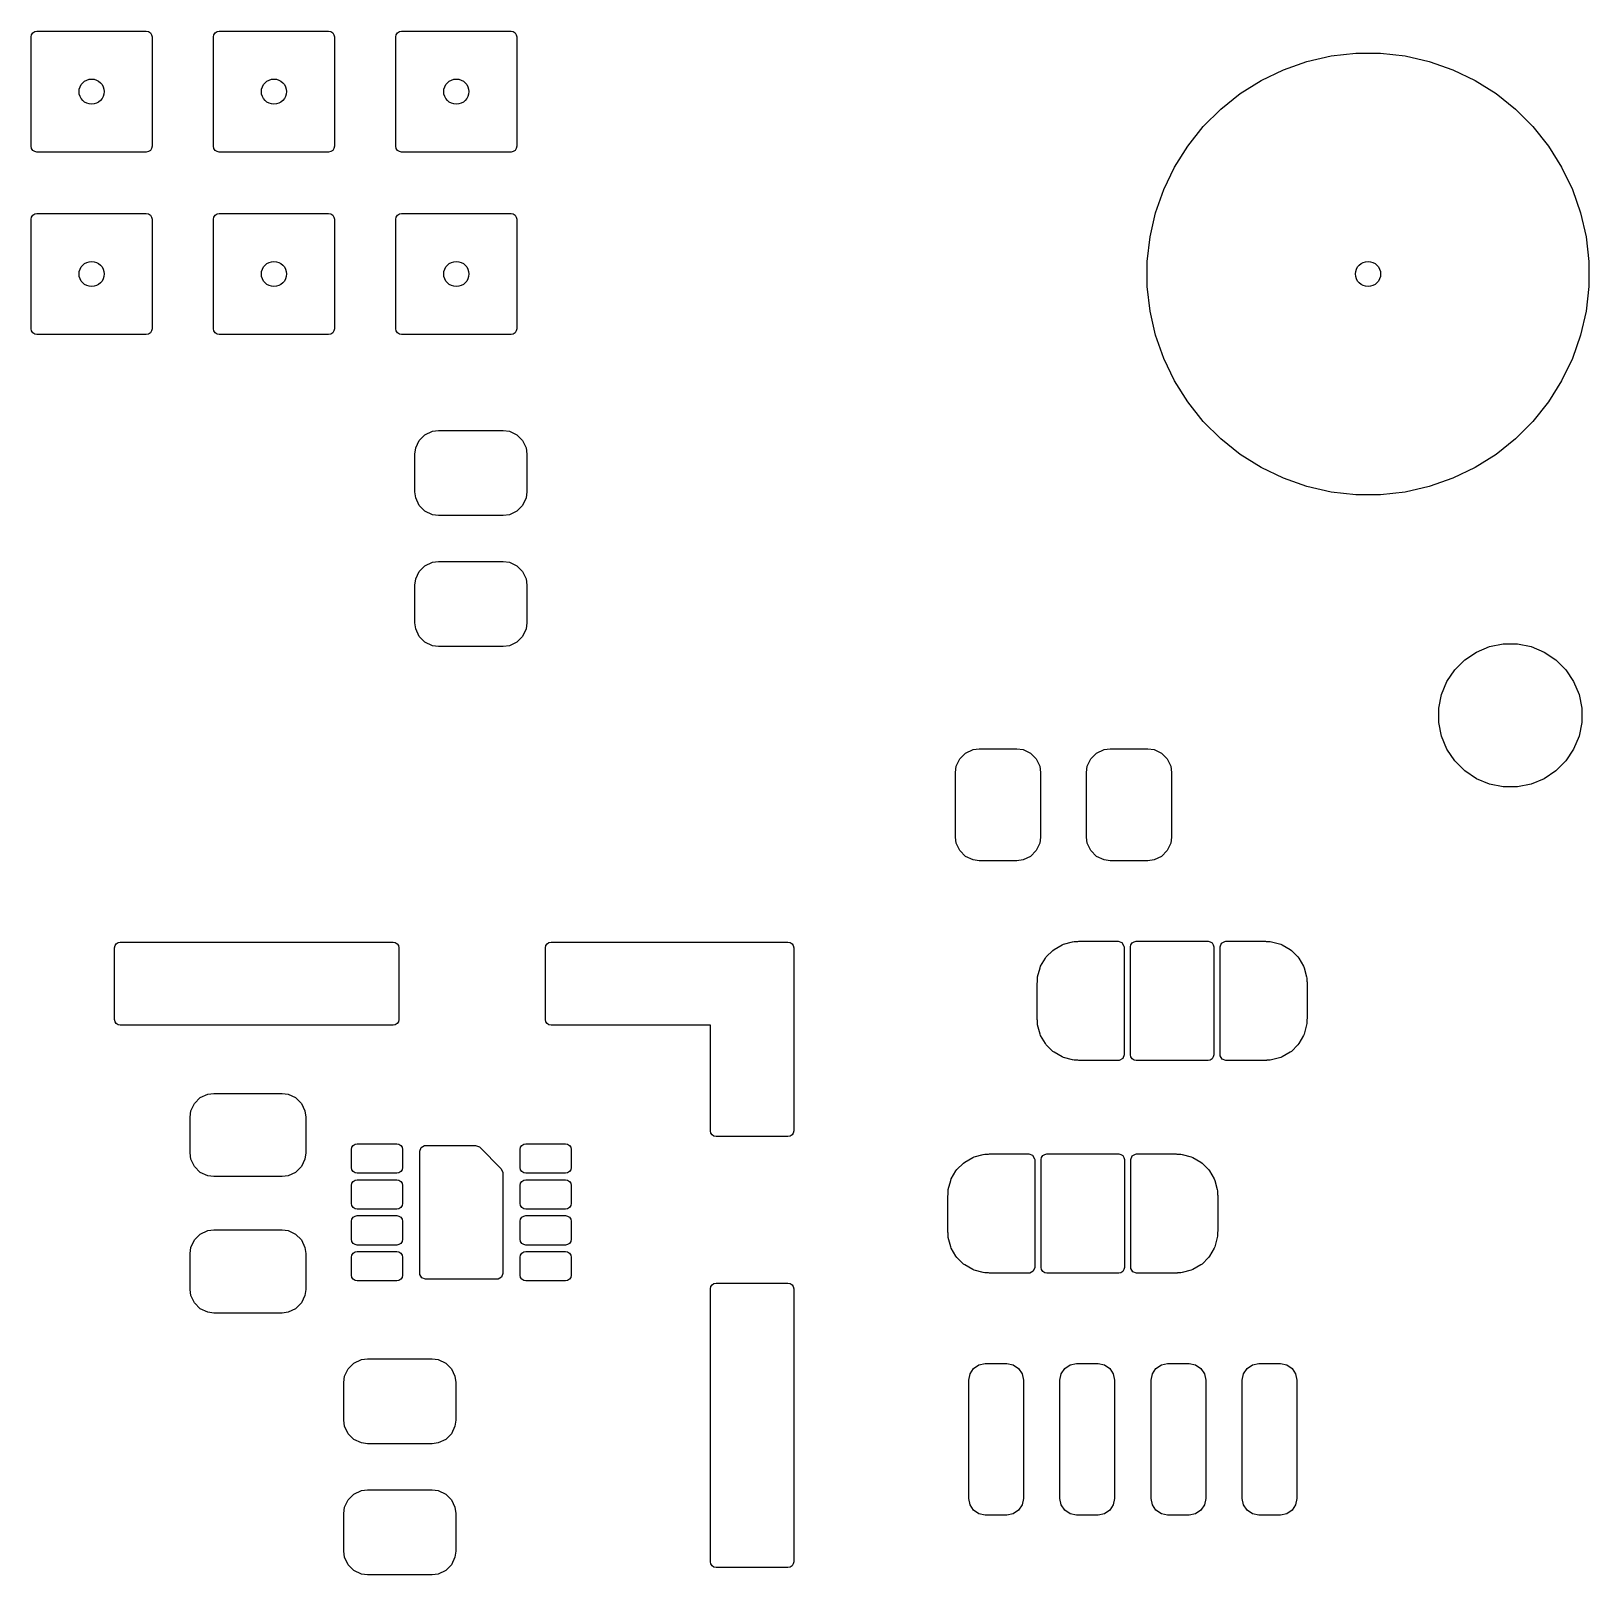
# Model space of a CAD drawing. Header units: inches. Extents: x 0.28 to 2.92, y 0.26 to 2.16.
# Drawn here: x 2.067 to 2.921, y 1.287 to 2.133 of the extents above; entities that cross this region are included whole.
import ezdxf

# ---------------------------------------------------------------- set-up
doc = ezdxf.new("R2010")
doc.units = ezdxf.units.IN
doc.header["$MEASUREMENT"] = 0
doc.layers.add('BLACK', color=250, linetype='CONTINUOUS')

msp = doc.modelspace()

# ---------------------------------------------------------------- linework, layer by layer
at = {"layer": 'BLACK', "linetype": 'CONTINUOUS'}
for p, q in [((2.06685, 2.13), (2.06709, 2.13121)), ((2.06685, 2.07), (2.06685, 2.13)), ((2.06709, 2.13121), (2.06777, 2.13223)), ((2.06777, 2.13223), (2.06879, 2.13291)), ((2.06879, 2.13291), (2.07, 2.13315)), ((2.07, 2.13315), (2.13, 2.13315)), ((2.13, 2.13315), (2.13121, 2.13291)), ((2.13121, 2.13291), (2.13223, 2.13223)), ((2.13223, 2.13223), (2.13291, 2.13121)), ((2.13291, 2.13121), (2.13315, 2.13)), ((2.13315, 2.13), (2.13315, 2.07)), ((2.16685, 2.13), (2.16709, 2.13121)), ((2.16685, 2.07), (2.16685, 2.13)), ((2.16709, 2.13121), (2.16777, 2.13223)), ((2.16777, 2.13223), (2.16879, 2.13291)), ((2.16879, 2.13291), (2.17, 2.13315)), ((2.17, 2.13315), (2.23, 2.13315)), ((2.23, 2.13315), (2.23121, 2.13291)), ((2.23121, 2.13291), (2.23223, 2.13223)), ((2.23223, 2.13223), (2.23291, 2.13121)), ((2.23291, 2.13121), (2.23315, 2.13)), ((2.23315, 2.13), (2.23315, 2.07)), ((2.26685, 2.13), (2.26709, 2.13121)), ((2.26685, 2.07), (2.26685, 2.13)), ((2.26709, 2.13121), (2.26777, 2.13223)), ((2.26777, 2.13223), (2.26879, 2.13291)), ((2.26879, 2.13291), (2.27, 2.13315)), ((2.27, 2.13315), (2.33, 2.13315)), ((2.33, 2.13315), (2.33121, 2.13291)), ((2.33121, 2.13291), (2.33223, 2.13223)), ((2.33223, 2.13223), (2.33291, 2.13121)), ((2.33291, 2.13121), (2.33315, 2.13)), ((2.33315, 2.13), (2.33315, 2.07)), ((2.76643, 2.11652), (2.77969, 2.11955)), ((2.77969, 2.11955), (2.7932, 2.12107)), ((2.7932, 2.12107), (2.8068, 2.12107)), ((2.8068, 2.12107), (2.82031, 2.11955)), ((2.82031, 2.11955), (2.83357, 2.11652)), ((2.74134, 2.10613), (2.7536, 2.11203)), ((2.7536, 2.11203), (2.76643, 2.11652)), ((2.83357, 2.11652), (2.8464, 2.11203)), ((2.8464, 2.11203), (2.85866, 2.10613)), ((2.72983, 2.09889), (2.74134, 2.10613)), ((2.85866, 2.10613), (2.87017, 2.09889)), ((2.7192, 2.09042), (2.72983, 2.09889)), ((2.87017, 2.09889), (2.8808, 2.09042)), ((2.70958, 2.0808), (2.7192, 2.09042)), ((2.8808, 2.09042), (2.89042, 2.0808)), ((2.70111, 2.07017), (2.70958, 2.0808)), ((2.89042, 2.0808), (2.89889, 2.07017)), ((2.06709, 2.06879), (2.06685, 2.07)), ((2.06777, 2.06777), (2.06709, 2.06879)), ((2.06879, 2.06709), (2.06777, 2.06777)), ((2.13223, 2.06777), (2.13121, 2.06709)), ((2.13291, 2.06879), (2.13223, 2.06777)), ((2.13315, 2.07), (2.13291, 2.06879)), ((2.16709, 2.06879), (2.16685, 2.07)), ((2.16777, 2.06777), (2.16709, 2.06879)), ((2.16879, 2.06709), (2.16777, 2.06777)), ((2.23223, 2.06777), (2.23121, 2.06709)), ((2.23291, 2.06879), (2.23223, 2.06777)), ((2.23315, 2.07), (2.23291, 2.06879)), ((2.26709, 2.06879), (2.26685, 2.07)), ((2.26777, 2.06777), (2.26709, 2.06879)), ((2.26879, 2.06709), (2.26777, 2.06777)), ((2.33223, 2.06777), (2.33121, 2.06709)), ((2.33291, 2.06879), (2.33223, 2.06777)), ((2.33315, 2.07), (2.33291, 2.06879)), ((2.69387, 2.05866), (2.70111, 2.07017)), ((2.89889, 2.07017), (2.90613, 2.05866)), ((2.07, 2.06685), (2.06879, 2.06709)), ((2.13, 2.06685), (2.07, 2.06685)), ((2.13121, 2.06709), (2.13, 2.06685)), ((2.17, 2.06685), (2.16879, 2.06709)), ((2.23, 2.06685), (2.17, 2.06685)), ((2.23121, 2.06709), (2.23, 2.06685)), ((2.27, 2.06685), (2.26879, 2.06709)), ((2.33, 2.06685), (2.27, 2.06685)), ((2.33121, 2.06709), (2.33, 2.06685)), ((2.68797, 2.0464), (2.69387, 2.05866)), ((2.90613, 2.05866), (2.91203, 2.0464)), ((2.68348, 2.03357), (2.68797, 2.0464)), ((2.91203, 2.0464), (2.91652, 2.03357)), ((2.06879, 2.03291), (2.07, 2.03315)), ((2.07, 2.03315), (2.13, 2.03315)), ((2.13, 2.03315), (2.13121, 2.03291)), ((2.16879, 2.03291), (2.17, 2.03315)), ((2.17, 2.03315), (2.23, 2.03315)), ((2.23, 2.03315), (2.23121, 2.03291)), ((2.26879, 2.03291), (2.27, 2.03315)), ((2.27, 2.03315), (2.33, 2.03315)), ((2.33, 2.03315), (2.33121, 2.03291)), ((2.68045, 2.02031), (2.68348, 2.03357)), ((2.91652, 2.03357), (2.91955, 2.02031)), ((2.06685, 2.03), (2.06709, 2.03121)), ((2.06685, 1.97), (2.06685, 2.03)), ((2.06709, 2.03121), (2.06777, 2.03223)), ((2.06777, 2.03223), (2.06879, 2.03291)), ((2.13121, 2.03291), (2.13223, 2.03223)), ((2.13223, 2.03223), (2.13291, 2.03121)), ((2.13291, 2.03121), (2.13315, 2.03)), ((2.13315, 2.03), (2.13315, 1.97)), ((2.16685, 2.03), (2.16709, 2.03121)), ((2.16685, 1.97), (2.16685, 2.03)), ((2.16709, 2.03121), (2.16777, 2.03223)), ((2.16777, 2.03223), (2.16879, 2.03291)), ((2.23121, 2.03291), (2.23223, 2.03223)), ((2.23223, 2.03223), (2.23291, 2.03121)), ((2.23291, 2.03121), (2.23315, 2.03)), ((2.23315, 2.03), (2.23315, 1.97)), ((2.26685, 2.03), (2.26709, 2.03121)), ((2.26685, 1.97), (2.26685, 2.03)), ((2.26709, 2.03121), (2.26777, 2.03223)), ((2.26777, 2.03223), (2.26879, 2.03291)), ((2.33121, 2.03291), (2.33223, 2.03223)), ((2.33223, 2.03223), (2.33291, 2.03121)), ((2.33291, 2.03121), (2.33315, 2.03)), ((2.33315, 2.03), (2.33315, 1.97)), ((2.67893, 2.0068), (2.68045, 2.02031)), ((2.91955, 2.02031), (2.92107, 2.0068)), ((2.67893, 1.9932), (2.67893, 2.0068)), ((2.92107, 2.0068), (2.92107, 1.9932)), ((2.68045, 1.97969), (2.67893, 1.9932)), ((2.92107, 1.9932), (2.91955, 1.97969)), ((2.68348, 1.96643), (2.68045, 1.97969)), ((2.91955, 1.97969), (2.91652, 1.96643)), ((2.06709, 1.96879), (2.06685, 1.97)), ((2.06777, 1.96777), (2.06709, 1.96879)), ((2.06879, 1.96709), (2.06777, 1.96777)), ((2.07, 1.96685), (2.06879, 1.96709)), ((2.13, 1.96685), (2.07, 1.96685)), ((2.13121, 1.96709), (2.13, 1.96685)), ((2.13223, 1.96777), (2.13121, 1.96709)), ((2.13291, 1.96879), (2.13223, 1.96777)), ((2.13315, 1.97), (2.13291, 1.96879)), ((2.16709, 1.96879), (2.16685, 1.97)), ((2.16777, 1.96777), (2.16709, 1.96879)), ((2.16879, 1.96709), (2.16777, 1.96777)), ((2.17, 1.96685), (2.16879, 1.96709)), ((2.23, 1.96685), (2.17, 1.96685)), ((2.23121, 1.96709), (2.23, 1.96685)), ((2.23223, 1.96777), (2.23121, 1.96709)), ((2.23291, 1.96879), (2.23223, 1.96777)), ((2.23315, 1.97), (2.23291, 1.96879)), ((2.26709, 1.96879), (2.26685, 1.97)), ((2.26777, 1.96777), (2.26709, 1.96879)), ((2.26879, 1.96709), (2.26777, 1.96777)), ((2.27, 1.96685), (2.26879, 1.96709)), ((2.33, 1.96685), (2.27, 1.96685)), ((2.33121, 1.96709), (2.33, 1.96685)), ((2.33223, 1.96777), (2.33121, 1.96709)), ((2.33291, 1.96879), (2.33223, 1.96777)), ((2.33315, 1.97), (2.33291, 1.96879)), ((2.68797, 1.9536), (2.68348, 1.96643)), ((2.91652, 1.96643), (2.91203, 1.9536)), ((2.69387, 1.94134), (2.68797, 1.9536)), ((2.91203, 1.9536), (2.90613, 1.94134)), ((2.70111, 1.92983), (2.69387, 1.94134)), ((2.90613, 1.94134), (2.89889, 1.92983)), ((2.70958, 1.9192), (2.70111, 1.92983)), ((2.89889, 1.92983), (2.89042, 1.9192)), ((2.28283, 1.9119), (2.28692, 1.91381)), ((2.28692, 1.91381), (2.29028, 1.91425)), ((2.29028, 1.91425), (2.32572, 1.91425)), ((2.32572, 1.91425), (2.32908, 1.91381)), ((2.32908, 1.91381), (2.33317, 1.9119)), ((2.7192, 1.90958), (2.70958, 1.9192)), ((2.89042, 1.9192), (2.8808, 1.90958)), ((2.27773, 1.90462), (2.27964, 1.90871)), ((2.27964, 1.90871), (2.28283, 1.9119)), ((2.33317, 1.9119), (2.33636, 1.90871)), ((2.33636, 1.90871), (2.33827, 1.90462)), ((2.72983, 1.90111), (2.7192, 1.90958)), ((2.8808, 1.90958), (2.87017, 1.90111)), ((2.27729, 1.90126), (2.27773, 1.90462)), ((2.27729, 1.88059), (2.27729, 1.90126)), ((2.33827, 1.90462), (2.33871, 1.90126)), ((2.33871, 1.90126), (2.33871, 1.88059)), ((2.74134, 1.89387), (2.72983, 1.90111)), ((2.87017, 1.90111), (2.85866, 1.89387)), ((2.7536, 1.88797), (2.74134, 1.89387)), ((2.76643, 1.88348), (2.7536, 1.88797)), ((2.8464, 1.88797), (2.83357, 1.88348)), ((2.85866, 1.89387), (2.8464, 1.88797)), ((2.27773, 1.87723), (2.27729, 1.88059)), ((2.33871, 1.88059), (2.33827, 1.87723)), ((2.77969, 1.88045), (2.76643, 1.88348)), ((2.7932, 1.87893), (2.77969, 1.88045)), ((2.82031, 1.88045), (2.8068, 1.87893)), ((2.83357, 1.88348), (2.82031, 1.88045)), ((2.27964, 1.87314), (2.27773, 1.87723)), ((2.28283, 1.86995), (2.27964, 1.87314)), ((2.33636, 1.87314), (2.33317, 1.86995)), ((2.33827, 1.87723), (2.33636, 1.87314)), ((2.8068, 1.87893), (2.7932, 1.87893)), ((2.28692, 1.86804), (2.28283, 1.86995)), ((2.29028, 1.8676), (2.28692, 1.86804)), ((2.32572, 1.8676), (2.29028, 1.8676)), ((2.32908, 1.86804), (2.32572, 1.8676)), ((2.33317, 1.86995), (2.32908, 1.86804)), ((2.27773, 1.83277), (2.27964, 1.83686)), ((2.27964, 1.83686), (2.28283, 1.84005)), ((2.28283, 1.84005), (2.28692, 1.84196)), ((2.28692, 1.84196), (2.29028, 1.8424)), ((2.29028, 1.8424), (2.32572, 1.8424)), ((2.32572, 1.8424), (2.32908, 1.84196)), ((2.32908, 1.84196), (2.33317, 1.84005)), ((2.33317, 1.84005), (2.33636, 1.83686)), ((2.33636, 1.83686), (2.33827, 1.83277)), ((2.27729, 1.82941), (2.27773, 1.83277)), ((2.27729, 1.80874), (2.27729, 1.82941)), ((2.33827, 1.83277), (2.33871, 1.82941)), ((2.33871, 1.82941), (2.33871, 1.80874)), ((2.27773, 1.80538), (2.27729, 1.80874)), ((2.27964, 1.80129), (2.27773, 1.80538)), ((2.33827, 1.80538), (2.33636, 1.80129)), ((2.33871, 1.80874), (2.33827, 1.80538)), ((2.28283, 1.7981), (2.27964, 1.80129)), ((2.28692, 1.79619), (2.28283, 1.7981)), ((2.29028, 1.79575), (2.28692, 1.79619)), ((2.32572, 1.79575), (2.29028, 1.79575)), ((2.32908, 1.79619), (2.32572, 1.79575)), ((2.33317, 1.7981), (2.32908, 1.79619)), ((2.33636, 1.80129), (2.33317, 1.7981)), ((2.85944, 1.79272), (2.86657, 1.79567)), ((2.86657, 1.79567), (2.87414, 1.79718)), ((2.87414, 1.79718), (2.88186, 1.79718)), ((2.88186, 1.79718), (2.88943, 1.79567)), ((2.88943, 1.79567), (2.89656, 1.79272)), ((2.84757, 1.78298), (2.85302, 1.78843)), ((2.85302, 1.78843), (2.85944, 1.79272)), ((2.89656, 1.79272), (2.90298, 1.78843)), ((2.90298, 1.78843), (2.90843, 1.78298)), ((2.84328, 1.77656), (2.84757, 1.78298)), ((2.90843, 1.78298), (2.91272, 1.77656)), ((2.83882, 1.76186), (2.84033, 1.76943)), ((2.84033, 1.76943), (2.84328, 1.77656)), ((2.91272, 1.77656), (2.91567, 1.76943)), ((2.91567, 1.76943), (2.91718, 1.76186)), ((2.83882, 1.75414), (2.83882, 1.76186)), ((2.91718, 1.76186), (2.91718, 1.75414)), ((2.84033, 1.74657), (2.83882, 1.75414)), ((2.91718, 1.75414), (2.91567, 1.74657)), ((2.84328, 1.73944), (2.84033, 1.74657)), ((2.91567, 1.74657), (2.91272, 1.73944)), ((2.57419, 1.73008), (2.5761, 1.73417)), ((2.5761, 1.73417), (2.57929, 1.73736)), ((2.57929, 1.73736), (2.58338, 1.73927)), ((2.58338, 1.73927), (2.58674, 1.73971)), ((2.58674, 1.73971), (2.60741, 1.73971)), ((2.60741, 1.73971), (2.61077, 1.73927)), ((2.61077, 1.73927), (2.61486, 1.73736)), ((2.61486, 1.73736), (2.61805, 1.73417)), ((2.61805, 1.73417), (2.61996, 1.73008)), ((2.64604, 1.73008), (2.64795, 1.73417)), ((2.64795, 1.73417), (2.65114, 1.73736)), ((2.65114, 1.73736), (2.65523, 1.73927)), ((2.65523, 1.73927), (2.65859, 1.73971)), ((2.65859, 1.73971), (2.67926, 1.73971)), ((2.67926, 1.73971), (2.68262, 1.73927)), ((2.68262, 1.73927), (2.68671, 1.73736)), ((2.68671, 1.73736), (2.6899, 1.73417)), ((2.6899, 1.73417), (2.69181, 1.73008)), ((2.84757, 1.73302), (2.84328, 1.73944)), ((2.91272, 1.73944), (2.90843, 1.73302)), ((2.57375, 1.72672), (2.57419, 1.73008)), ((2.57375, 1.69128), (2.57375, 1.72672)), ((2.61996, 1.73008), (2.6204, 1.72672)), ((2.6204, 1.72672), (2.6204, 1.69128)), ((2.6456, 1.72672), (2.64604, 1.73008)), ((2.6456, 1.69128), (2.6456, 1.72672)), ((2.69181, 1.73008), (2.69225, 1.72672)), ((2.69225, 1.72672), (2.69225, 1.69128)), ((2.85302, 1.72757), (2.84757, 1.73302)), ((2.85944, 1.72328), (2.85302, 1.72757)), ((2.90298, 1.72757), (2.89656, 1.72328)), ((2.90843, 1.73302), (2.90298, 1.72757)), ((2.86657, 1.72033), (2.85944, 1.72328)), ((2.87414, 1.71882), (2.86657, 1.72033)), ((2.88186, 1.71882), (2.87414, 1.71882)), ((2.88943, 1.72033), (2.88186, 1.71882)), ((2.89656, 1.72328), (2.88943, 1.72033)), ((2.57419, 1.68792), (2.57375, 1.69128)), ((2.5761, 1.68383), (2.57419, 1.68792)), ((2.57929, 1.68064), (2.5761, 1.68383)), ((2.61805, 1.68383), (2.61486, 1.68064)), ((2.61996, 1.68792), (2.61805, 1.68383)), ((2.6204, 1.69128), (2.61996, 1.68792)), ((2.64604, 1.68792), (2.6456, 1.69128)), ((2.64795, 1.68383), (2.64604, 1.68792)), ((2.65114, 1.68064), (2.64795, 1.68383)), ((2.6899, 1.68383), (2.68671, 1.68064)), ((2.69181, 1.68792), (2.6899, 1.68383)), ((2.69225, 1.69128), (2.69181, 1.68792)), ((2.58338, 1.67873), (2.57929, 1.68064)), ((2.58674, 1.67829), (2.58338, 1.67873)), ((2.60741, 1.67829), (2.58674, 1.67829)), ((2.61077, 1.67873), (2.60741, 1.67829)), ((2.61486, 1.68064), (2.61077, 1.67873)), ((2.65523, 1.67873), (2.65114, 1.68064)), ((2.65859, 1.67829), (2.65523, 1.67873)), ((2.67926, 1.67829), (2.65859, 1.67829)), ((2.68262, 1.67873), (2.67926, 1.67829)), ((2.68671, 1.68064), (2.68262, 1.67873)), ((2.1126, 1.63057), (2.11284, 1.63177)), ((2.11284, 1.63177), (2.11352, 1.63279)), ((2.11352, 1.63279), (2.11454, 1.63348)), ((2.11454, 1.63348), (2.11575, 1.63372)), ((2.11575, 1.63372), (2.26535, 1.63372)), ((2.26535, 1.63372), (2.26656, 1.63348)), ((2.26656, 1.63348), (2.26758, 1.63279)), ((2.26758, 1.63279), (2.26826, 1.63177)), ((2.26826, 1.63177), (2.2685, 1.63057)), ((2.34882, 1.63057), (2.34906, 1.63177)), ((2.34906, 1.63177), (2.34974, 1.63279)), ((2.34974, 1.63279), (2.35076, 1.63348)), ((2.35076, 1.63348), (2.35197, 1.63372)), ((2.35197, 1.63372), (2.44252, 1.63372)), ((2.44252, 1.63372), (2.48189, 1.63372)), ((2.48189, 1.63372), (2.4831, 1.63348)), ((2.4831, 1.63348), (2.48412, 1.63279)), ((2.48412, 1.63279), (2.4848, 1.63177)), ((2.4848, 1.63177), (2.48504, 1.63057)), ((2.6278, 1.62966), (2.63225, 1.63223)), ((2.63225, 1.63223), (2.63301, 1.63254)), ((2.63301, 1.63254), (2.63798, 1.63387)), ((2.63798, 1.63387), (2.63879, 1.63398)), ((2.63879, 1.63398), (2.64061, 1.63398)), ((2.64061, 1.63398), (2.64082, 1.6341)), ((2.64082, 1.6341), (2.64136, 1.63415)), ((2.64136, 1.63415), (2.66302, 1.63415)), ((2.66302, 1.63415), (2.66504, 1.63341)), ((2.66504, 1.63341), (2.66612, 1.63154)), ((2.66971, 1.631), (2.66995, 1.6322)), ((2.66995, 1.6322), (2.67063, 1.63322)), ((2.67063, 1.63322), (2.67165, 1.63391)), ((2.67165, 1.63391), (2.67286, 1.63415)), ((2.67286, 1.63415), (2.71223, 1.63415)), ((2.71223, 1.63415), (2.71343, 1.63391)), ((2.71343, 1.63391), (2.71446, 1.63322)), ((2.71446, 1.63322), (2.71514, 1.6322)), ((2.71514, 1.6322), (2.71538, 1.631)), ((2.71892, 1.631), (2.71966, 1.63302)), ((2.71966, 1.63302), (2.72152, 1.6341)), ((2.72152, 1.6341), (2.72207, 1.63415)), ((2.72207, 1.63415), (2.74372, 1.63415)), ((2.74372, 1.63415), (2.74419, 1.63398)), ((2.74419, 1.63398), (2.74629, 1.63398)), ((2.74629, 1.63398), (2.74711, 1.63387)), ((2.74711, 1.63387), (2.75207, 1.63254)), ((2.75207, 1.63254), (2.75283, 1.63223)), ((2.75283, 1.63223), (2.75728, 1.62966)), ((2.1126, 1.5912), (2.1126, 1.63057)), ((2.2685, 1.63057), (2.2685, 1.5912)), ((2.34882, 1.5912), (2.34882, 1.63057)), ((2.48504, 1.63057), (2.48504, 1.5912)), ((2.62045, 1.62042), (2.62302, 1.62487)), ((2.62302, 1.62487), (2.62352, 1.62552)), ((2.62352, 1.62552), (2.62715, 1.62916)), ((2.62715, 1.62916), (2.6278, 1.62966)), ((2.66612, 1.63154), (2.66617, 1.631)), ((2.66617, 1.631), (2.66617, 1.57194)), ((2.66971, 1.57194), (2.66971, 1.631)), ((2.71538, 1.631), (2.71538, 1.57194)), ((2.71892, 1.57194), (2.71892, 1.631)), ((2.75728, 1.62966), (2.75794, 1.62916)), ((2.75794, 1.62916), (2.76157, 1.62552)), ((2.76157, 1.62552), (2.76207, 1.62487)), ((2.76207, 1.62487), (2.76464, 1.62042)), ((2.6187, 1.61388), (2.6188, 1.6147)), ((2.6188, 1.6147), (2.62013, 1.61966)), ((2.62013, 1.61966), (2.62045, 1.62042)), ((2.76464, 1.62042), (2.76495, 1.61966)), ((2.76495, 1.61966), (2.76628, 1.6147)), ((2.76628, 1.6147), (2.76639, 1.61388)), ((2.61853, 1.61131), (2.6187, 1.61177)), ((2.61853, 1.59163), (2.61853, 1.61131)), ((2.6187, 1.61177), (2.6187, 1.61388)), ((2.76639, 1.61388), (2.76639, 1.61207)), ((2.76639, 1.61207), (2.76651, 1.61186)), ((2.76651, 1.61186), (2.76656, 1.61131)), ((2.76656, 1.61131), (2.76656, 1.59163)), ((2.11284, 1.58999), (2.1126, 1.5912)), ((2.11352, 1.58897), (2.11284, 1.58999)), ((2.11454, 1.58829), (2.11352, 1.58897)), ((2.26758, 1.58897), (2.26656, 1.58829)), ((2.26826, 1.58999), (2.26758, 1.58897)), ((2.2685, 1.5912), (2.26826, 1.58999)), ((2.34906, 1.58999), (2.34882, 1.5912)), ((2.34974, 1.58897), (2.34906, 1.58999)), ((2.35076, 1.58829), (2.34974, 1.58897)), ((2.48504, 1.5912), (2.48504, 1.53017)), ((2.61858, 1.59108), (2.61853, 1.59163)), ((2.6187, 1.59087), (2.61858, 1.59108)), ((2.6187, 1.58906), (2.6187, 1.59087)), ((2.6188, 1.58824), (2.6187, 1.58906)), ((2.76639, 1.58906), (2.76628, 1.58824)), ((2.76656, 1.59163), (2.76639, 1.59116)), ((2.76639, 1.59116), (2.76639, 1.58906)), ((2.11575, 1.58805), (2.11454, 1.58829)), ((2.26535, 1.58805), (2.11575, 1.58805)), ((2.26656, 1.58829), (2.26535, 1.58805)), ((2.35197, 1.58805), (2.35076, 1.58829)), ((2.43937, 1.58805), (2.35197, 1.58805)), ((2.43937, 1.53017), (2.43937, 1.58805)), ((2.62013, 1.58328), (2.6188, 1.58824)), ((2.62045, 1.58252), (2.62013, 1.58328)), ((2.62302, 1.57807), (2.62045, 1.58252)), ((2.76464, 1.58252), (2.76207, 1.57807)), ((2.76495, 1.58328), (2.76464, 1.58252)), ((2.76628, 1.58824), (2.76495, 1.58328)), ((2.62352, 1.57742), (2.62302, 1.57807)), ((2.62715, 1.57378), (2.62352, 1.57742)), ((2.6278, 1.57328), (2.62715, 1.57378)), ((2.63225, 1.57071), (2.6278, 1.57328)), ((2.66617, 1.57194), (2.66543, 1.56992)), ((2.66995, 1.57074), (2.66971, 1.57194)), ((2.71538, 1.57194), (2.71514, 1.57074)), ((2.71897, 1.57139), (2.71892, 1.57194)), ((2.75728, 1.57328), (2.75283, 1.57071)), ((2.75794, 1.57378), (2.75728, 1.57328)), ((2.76157, 1.57742), (2.75794, 1.57378)), ((2.76207, 1.57807), (2.76157, 1.57742)), ((2.63301, 1.5704), (2.63225, 1.57071)), ((2.63798, 1.56907), (2.63301, 1.5704)), ((2.63879, 1.56896), (2.63798, 1.56907)), ((2.6409, 1.56896), (2.63879, 1.56896)), ((2.64136, 1.56879), (2.6409, 1.56896)), ((2.66302, 1.56879), (2.64136, 1.56879)), ((2.66356, 1.56884), (2.66302, 1.56879)), ((2.66543, 1.56992), (2.66356, 1.56884)), ((2.67063, 1.56971), (2.66995, 1.57074)), ((2.67165, 1.56903), (2.67063, 1.56971)), ((2.67286, 1.56879), (2.67165, 1.56903)), ((2.71223, 1.56879), (2.67286, 1.56879)), ((2.71343, 1.56903), (2.71223, 1.56879)), ((2.71446, 1.56971), (2.71343, 1.56903)), ((2.71514, 1.57074), (2.71446, 1.56971)), ((2.72005, 1.56953), (2.71897, 1.57139)), ((2.72207, 1.56879), (2.72005, 1.56953)), ((2.74372, 1.56879), (2.72207, 1.56879)), ((2.74427, 1.56884), (2.74372, 1.56879)), ((2.74448, 1.56896), (2.74427, 1.56884)), ((2.74629, 1.56896), (2.74448, 1.56896)), ((2.74711, 1.56907), (2.74629, 1.56896)), ((2.75207, 1.5704), (2.74711, 1.56907)), ((2.75283, 1.57071), (2.75207, 1.5704)), ((2.1564, 1.5452), (2.15959, 1.54839)), ((2.15959, 1.54839), (2.16368, 1.5503)), ((2.16368, 1.5503), (2.16704, 1.55074)), ((2.16704, 1.55074), (2.20444, 1.55074)), ((2.20444, 1.55074), (2.2078, 1.5503)), ((2.2078, 1.5503), (2.21189, 1.54839)), ((2.21189, 1.54839), (2.21508, 1.5452)), ((2.15405, 1.53775), (2.15449, 1.54111)), ((2.15405, 1.51806), (2.15405, 1.53775)), ((2.15449, 1.54111), (2.1564, 1.5452)), ((2.21508, 1.5452), (2.21699, 1.54111)), ((2.21699, 1.54111), (2.21743, 1.53775)), ((2.21743, 1.53775), (2.21743, 1.51806)), ((2.43961, 1.52897), (2.43937, 1.53017)), ((2.48504, 1.53017), (2.4848, 1.52897)), ((2.2425, 1.51995), (2.24274, 1.52116)), ((2.24274, 1.52116), (2.24343, 1.52218)), ((2.24343, 1.52218), (2.24445, 1.52286)), ((2.24445, 1.52286), (2.24565, 1.5231)), ((2.24565, 1.5231), (2.26731, 1.5231)), ((2.26731, 1.5231), (2.26851, 1.52286)), ((2.26851, 1.52286), (2.26953, 1.52218)), ((2.26953, 1.52218), (2.27022, 1.52116)), ((2.27022, 1.52116), (2.27046, 1.51995)), ((2.27991, 1.51897), (2.28064, 1.52099)), ((2.28064, 1.52099), (2.28251, 1.52207)), ((2.28251, 1.52207), (2.28306, 1.52212)), ((2.28306, 1.52212), (2.31061, 1.52212)), ((2.31061, 1.52212), (2.31264, 1.52138)), ((2.31264, 1.52138), (2.31284, 1.5212)), ((2.31284, 1.5212), (2.32465, 1.50938)), ((2.33502, 1.51995), (2.33526, 1.52116)), ((2.33526, 1.52116), (2.33595, 1.52218)), ((2.33595, 1.52218), (2.33697, 1.52286)), ((2.33697, 1.52286), (2.33817, 1.5231)), ((2.33817, 1.5231), (2.35983, 1.5231)), ((2.35983, 1.5231), (2.36103, 1.52286)), ((2.36103, 1.52286), (2.36205, 1.52218)), ((2.36205, 1.52218), (2.36274, 1.52116)), ((2.36274, 1.52116), (2.36298, 1.51995)), ((2.44029, 1.52795), (2.43961, 1.52897)), ((2.44131, 1.52726), (2.44029, 1.52795)), ((2.44252, 1.52702), (2.44131, 1.52726)), ((2.48189, 1.52702), (2.44252, 1.52702)), ((2.4831, 1.52726), (2.48189, 1.52702)), ((2.48412, 1.52795), (2.4831, 1.52726)), ((2.4848, 1.52897), (2.48412, 1.52795)), ((2.15449, 1.5147), (2.15405, 1.51806)), ((2.1564, 1.51061), (2.15449, 1.5147)), ((2.21699, 1.5147), (2.21508, 1.51061)), ((2.21743, 1.51806), (2.21699, 1.5147)), ((2.2425, 1.51011), (2.2425, 1.51995)), ((2.27046, 1.51995), (2.27046, 1.51011)), ((2.27991, 1.45204), (2.27991, 1.51897)), ((2.33502, 1.51011), (2.33502, 1.51995)), ((2.36298, 1.51995), (2.36298, 1.51011)), ((2.57452, 1.50891), (2.57815, 1.51255)), ((2.57815, 1.51255), (2.5788, 1.51305)), ((2.5788, 1.51305), (2.58325, 1.51562)), ((2.58325, 1.51562), (2.58401, 1.51593)), ((2.58401, 1.51593), (2.58898, 1.51726)), ((2.58898, 1.51726), (2.58979, 1.51737)), ((2.58979, 1.51737), (2.59161, 1.51737)), ((2.59161, 1.51737), (2.59182, 1.51749)), ((2.59182, 1.51749), (2.59236, 1.51754)), ((2.59236, 1.51754), (2.61402, 1.51754)), ((2.61402, 1.51754), (2.61604, 1.5168)), ((2.61604, 1.5168), (2.61712, 1.51493)), ((2.61712, 1.51493), (2.61717, 1.51439)), ((2.61717, 1.51439), (2.61717, 1.45533)), ((2.62071, 1.51439), (2.62095, 1.51559)), ((2.62071, 1.45533), (2.62071, 1.51439)), ((2.62095, 1.51559), (2.62163, 1.51661)), ((2.62163, 1.51661), (2.62265, 1.5173)), ((2.62265, 1.5173), (2.62386, 1.51754)), ((2.62386, 1.51754), (2.66323, 1.51754)), ((2.66323, 1.51754), (2.66443, 1.5173)), ((2.66443, 1.5173), (2.66546, 1.51661)), ((2.66546, 1.51661), (2.66614, 1.51559)), ((2.66614, 1.51559), (2.66638, 1.51439)), ((2.66638, 1.51439), (2.66638, 1.45533)), ((2.66992, 1.51439), (2.67066, 1.51641)), ((2.66992, 1.45533), (2.66992, 1.51439)), ((2.67066, 1.51641), (2.67252, 1.51749)), ((2.67252, 1.51749), (2.67307, 1.51754)), ((2.67307, 1.51754), (2.69472, 1.51754)), ((2.69472, 1.51754), (2.69519, 1.51737)), ((2.69519, 1.51737), (2.69729, 1.51737)), ((2.69729, 1.51737), (2.69811, 1.51726)), ((2.69811, 1.51726), (2.70307, 1.51593)), ((2.70307, 1.51593), (2.70383, 1.51562)), ((2.70383, 1.51562), (2.70828, 1.51305)), ((2.70828, 1.51305), (2.70894, 1.51255)), ((2.70894, 1.51255), (2.71257, 1.50891)), ((2.15959, 1.50742), (2.1564, 1.51061)), ((2.16368, 1.50551), (2.15959, 1.50742)), ((2.16704, 1.50507), (2.16368, 1.50551)), ((2.20444, 1.50507), (2.16704, 1.50507)), ((2.2078, 1.50551), (2.20444, 1.50507)), ((2.21189, 1.50742), (2.2078, 1.50551)), ((2.21508, 1.51061), (2.21189, 1.50742)), ((2.24274, 1.5089), (2.2425, 1.51011)), ((2.24343, 1.50788), (2.24274, 1.5089)), ((2.24445, 1.5072), (2.24343, 1.50788)), ((2.24565, 1.50696), (2.24445, 1.5072)), ((2.26731, 1.50696), (2.24565, 1.50696)), ((2.26851, 1.5072), (2.26731, 1.50696)), ((2.26953, 1.50788), (2.26851, 1.5072)), ((2.27022, 1.5089), (2.26953, 1.50788)), ((2.27046, 1.51011), (2.27022, 1.5089)), ((2.32465, 1.50938), (2.32556, 1.50743)), ((2.32556, 1.50743), (2.32557, 1.50716)), ((2.32557, 1.50716), (2.32557, 1.45204)), ((2.33526, 1.5089), (2.33502, 1.51011)), ((2.33595, 1.50788), (2.33526, 1.5089)), ((2.33697, 1.5072), (2.33595, 1.50788)), ((2.33817, 1.50696), (2.33697, 1.5072)), ((2.35983, 1.50696), (2.33817, 1.50696)), ((2.36103, 1.5072), (2.35983, 1.50696)), ((2.36205, 1.50788), (2.36103, 1.5072)), ((2.36274, 1.5089), (2.36205, 1.50788)), ((2.36298, 1.51011), (2.36274, 1.5089)), ((2.57113, 1.50305), (2.57145, 1.50381)), ((2.57145, 1.50381), (2.57402, 1.50826)), ((2.57402, 1.50826), (2.57452, 1.50891)), ((2.71257, 1.50891), (2.71307, 1.50826)), ((2.71307, 1.50826), (2.71564, 1.50381)), ((2.71564, 1.50381), (2.71595, 1.50305)), ((2.2425, 1.50027), (2.24274, 1.50147)), ((2.2425, 1.49043), (2.2425, 1.50027)), ((2.24274, 1.50147), (2.24343, 1.50249)), ((2.24343, 1.50249), (2.24445, 1.50318)), ((2.24445, 1.50318), (2.24565, 1.50342)), ((2.24565, 1.50342), (2.26731, 1.50342)), ((2.26731, 1.50342), (2.26851, 1.50318)), ((2.26851, 1.50318), (2.26953, 1.50249)), ((2.26953, 1.50249), (2.27022, 1.50147)), ((2.27022, 1.50147), (2.27046, 1.50027)), ((2.27046, 1.50027), (2.27046, 1.49043)), ((2.33502, 1.50027), (2.33526, 1.50147)), ((2.33502, 1.49043), (2.33502, 1.50027)), ((2.33526, 1.50147), (2.33595, 1.50249)), ((2.33595, 1.50249), (2.33697, 1.50318)), ((2.33697, 1.50318), (2.33817, 1.50342)), ((2.33817, 1.50342), (2.35983, 1.50342)), ((2.35983, 1.50342), (2.36103, 1.50318)), ((2.36103, 1.50318), (2.36205, 1.50249)), ((2.36205, 1.50249), (2.36274, 1.50147)), ((2.36274, 1.50147), (2.36298, 1.50027)), ((2.36298, 1.50027), (2.36298, 1.49043)), ((2.56953, 1.4947), (2.5697, 1.49516)), ((2.5697, 1.49727), (2.5698, 1.49809)), ((2.5697, 1.49516), (2.5697, 1.49727)), ((2.5698, 1.49809), (2.57113, 1.50305)), ((2.71595, 1.50305), (2.71728, 1.49809)), ((2.71728, 1.49809), (2.71739, 1.49727)), ((2.71739, 1.49727), (2.71739, 1.49546)), ((2.71739, 1.49546), (2.71751, 1.49525)), ((2.71751, 1.49525), (2.71756, 1.4947)), ((2.24274, 1.48922), (2.2425, 1.49043)), ((2.24343, 1.4882), (2.24274, 1.48922)), ((2.24445, 1.48752), (2.24343, 1.4882)), ((2.24565, 1.48728), (2.24445, 1.48752)), ((2.26731, 1.48728), (2.24565, 1.48728)), ((2.26851, 1.48752), (2.26731, 1.48728)), ((2.26953, 1.4882), (2.26851, 1.48752)), ((2.27022, 1.48922), (2.26953, 1.4882)), ((2.27046, 1.49043), (2.27022, 1.48922)), ((2.33526, 1.48922), (2.33502, 1.49043)), ((2.33595, 1.4882), (2.33526, 1.48922)), ((2.33697, 1.48752), (2.33595, 1.4882)), ((2.33817, 1.48728), (2.33697, 1.48752)), ((2.35983, 1.48728), (2.33817, 1.48728)), ((2.36103, 1.48752), (2.35983, 1.48728)), ((2.36205, 1.4882), (2.36103, 1.48752)), ((2.36274, 1.48922), (2.36205, 1.4882)), ((2.36298, 1.49043), (2.36274, 1.48922)), ((2.56953, 1.47502), (2.56953, 1.4947)), ((2.71756, 1.4947), (2.71756, 1.47502)), ((2.2425, 1.48058), (2.24274, 1.48179)), ((2.2425, 1.47074), (2.2425, 1.48058)), ((2.24274, 1.48179), (2.24343, 1.48281)), ((2.24343, 1.48281), (2.24445, 1.48349)), ((2.24445, 1.48349), (2.24565, 1.48373)), ((2.24565, 1.48373), (2.26731, 1.48373)), ((2.26731, 1.48373), (2.26851, 1.48349)), ((2.26851, 1.48349), (2.26953, 1.48281)), ((2.26953, 1.48281), (2.27022, 1.48179)), ((2.27022, 1.48179), (2.27046, 1.48058)), ((2.27046, 1.48058), (2.27046, 1.47074)), ((2.33502, 1.48058), (2.33526, 1.48179)), ((2.33502, 1.47074), (2.33502, 1.48058)), ((2.33526, 1.48179), (2.33595, 1.48281)), ((2.33595, 1.48281), (2.33697, 1.48349)), ((2.33697, 1.48349), (2.33817, 1.48373)), ((2.33817, 1.48373), (2.35983, 1.48373)), ((2.35983, 1.48373), (2.36103, 1.48349)), ((2.36103, 1.48349), (2.36205, 1.48281)), ((2.36205, 1.48281), (2.36274, 1.48179)), ((2.36274, 1.48179), (2.36298, 1.48058)), ((2.36298, 1.48058), (2.36298, 1.47074)), ((2.15449, 1.46631), (2.1564, 1.4704)), ((2.1564, 1.4704), (2.15959, 1.47359)), ((2.15959, 1.47359), (2.16368, 1.47549)), ((2.16368, 1.47549), (2.16704, 1.47594)), ((2.16704, 1.47594), (2.20444, 1.47594)), ((2.20444, 1.47594), (2.2078, 1.47549)), ((2.2078, 1.47549), (2.21189, 1.47359)), ((2.21189, 1.47359), (2.21508, 1.4704)), ((2.21508, 1.4704), (2.21699, 1.46631)), ((2.24274, 1.46953), (2.2425, 1.47074)), ((2.24343, 1.46851), (2.24274, 1.46953)), ((2.27022, 1.46953), (2.26953, 1.46851)), ((2.27046, 1.47074), (2.27022, 1.46953)), ((2.33526, 1.46953), (2.33502, 1.47074)), ((2.33595, 1.46851), (2.33526, 1.46953)), ((2.36274, 1.46953), (2.36205, 1.46851)), ((2.36298, 1.47074), (2.36274, 1.46953)), ((2.56958, 1.47447), (2.56953, 1.47502)), ((2.5697, 1.47426), (2.56958, 1.47447)), ((2.5697, 1.47245), (2.5697, 1.47426)), ((2.5698, 1.47163), (2.5697, 1.47245)), ((2.57113, 1.46667), (2.5698, 1.47163)), ((2.71728, 1.47163), (2.71595, 1.46667)), ((2.71739, 1.47245), (2.71728, 1.47163)), ((2.71756, 1.47502), (2.71739, 1.47455)), ((2.71739, 1.47455), (2.71739, 1.47245)), ((2.15405, 1.46294), (2.15449, 1.46631)), ((2.15405, 1.44326), (2.15405, 1.46294)), ((2.21699, 1.46631), (2.21743, 1.46294)), ((2.21743, 1.46294), (2.21743, 1.44326)), ((2.2425, 1.4609), (2.24274, 1.4621)), ((2.2425, 1.45106), (2.2425, 1.4609)), ((2.24274, 1.4621), (2.24343, 1.46312)), ((2.24445, 1.46783), (2.24343, 1.46851)), ((2.24343, 1.46312), (2.24445, 1.46381)), ((2.24565, 1.46759), (2.24445, 1.46783)), ((2.24445, 1.46381), (2.24565, 1.46405)), ((2.26731, 1.46759), (2.24565, 1.46759)), ((2.24565, 1.46405), (2.26731, 1.46405)), ((2.26851, 1.46783), (2.26731, 1.46759)), ((2.26731, 1.46405), (2.26851, 1.46381)), ((2.26953, 1.46851), (2.26851, 1.46783)), ((2.26851, 1.46381), (2.26953, 1.46312)), ((2.26953, 1.46312), (2.27022, 1.4621)), ((2.27022, 1.4621), (2.27046, 1.4609)), ((2.27046, 1.4609), (2.27046, 1.45106)), ((2.33502, 1.4609), (2.33526, 1.4621)), ((2.33502, 1.45106), (2.33502, 1.4609)), ((2.33526, 1.4621), (2.33595, 1.46312)), ((2.33697, 1.46783), (2.33595, 1.46851)), ((2.33595, 1.46312), (2.33697, 1.46381)), ((2.33817, 1.46759), (2.33697, 1.46783)), ((2.33697, 1.46381), (2.33817, 1.46405)), ((2.35983, 1.46759), (2.33817, 1.46759)), ((2.33817, 1.46405), (2.35983, 1.46405)), ((2.36103, 1.46783), (2.35983, 1.46759)), ((2.35983, 1.46405), (2.36103, 1.46381)), ((2.36205, 1.46851), (2.36103, 1.46783)), ((2.36103, 1.46381), (2.36205, 1.46312)), ((2.36205, 1.46312), (2.36274, 1.4621)), ((2.36274, 1.4621), (2.36298, 1.4609)), ((2.36298, 1.4609), (2.36298, 1.45106)), ((2.57145, 1.46591), (2.57113, 1.46667)), ((2.57402, 1.46146), (2.57145, 1.46591)), ((2.57452, 1.46081), (2.57402, 1.46146)), ((2.57815, 1.45717), (2.57452, 1.46081)), ((2.71257, 1.46081), (2.70894, 1.45717)), ((2.71307, 1.46146), (2.71257, 1.46081)), ((2.71564, 1.46591), (2.71307, 1.46146)), ((2.71595, 1.46667), (2.71564, 1.46591)), ((2.5788, 1.45667), (2.57815, 1.45717)), ((2.58325, 1.4541), (2.5788, 1.45667)), ((2.58401, 1.45379), (2.58325, 1.4541)), ((2.58898, 1.45246), (2.58401, 1.45379)), ((2.58979, 1.45235), (2.58898, 1.45246)), ((2.5919, 1.45235), (2.58979, 1.45235)), ((2.59236, 1.45218), (2.5919, 1.45235)), ((2.61402, 1.45218), (2.59236, 1.45218)), ((2.61456, 1.45223), (2.61402, 1.45218)), ((2.61643, 1.45331), (2.61456, 1.45223)), ((2.61717, 1.45533), (2.61643, 1.45331)), ((2.62095, 1.45413), (2.62071, 1.45533)), ((2.62163, 1.4531), (2.62095, 1.45413)), ((2.62265, 1.45242), (2.62163, 1.4531)), ((2.62386, 1.45218), (2.62265, 1.45242)), ((2.66323, 1.45218), (2.62386, 1.45218)), ((2.66443, 1.45242), (2.66323, 1.45218)), ((2.66546, 1.4531), (2.66443, 1.45242)), ((2.66614, 1.45413), (2.66546, 1.4531)), ((2.66638, 1.45533), (2.66614, 1.45413)), ((2.66997, 1.45478), (2.66992, 1.45533)), ((2.67105, 1.45292), (2.66997, 1.45478)), ((2.67307, 1.45218), (2.67105, 1.45292)), ((2.69472, 1.45218), (2.67307, 1.45218)), ((2.69527, 1.45223), (2.69472, 1.45218)), ((2.69548, 1.45235), (2.69527, 1.45223)), ((2.69729, 1.45235), (2.69548, 1.45235)), ((2.69811, 1.45246), (2.69729, 1.45235)), ((2.70307, 1.45379), (2.69811, 1.45246)), ((2.70383, 1.4541), (2.70307, 1.45379)), ((2.70828, 1.45667), (2.70383, 1.4541)), ((2.70894, 1.45717), (2.70828, 1.45667)), ((2.24274, 1.44985), (2.2425, 1.45106)), ((2.24343, 1.44883), (2.24274, 1.44985)), ((2.24445, 1.44815), (2.24343, 1.44883)), ((2.24565, 1.44791), (2.24445, 1.44815)), ((2.26731, 1.44791), (2.24565, 1.44791)), ((2.26851, 1.44815), (2.26731, 1.44791)), ((2.26953, 1.44883), (2.26851, 1.44815)), ((2.27022, 1.44985), (2.26953, 1.44883)), ((2.27046, 1.45106), (2.27022, 1.44985)), ((2.27995, 1.45149), (2.27991, 1.45204)), ((2.28103, 1.44963), (2.27995, 1.45149)), ((2.28306, 1.44889), (2.28103, 1.44963)), ((2.32243, 1.44889), (2.28306, 1.44889)), ((2.32297, 1.44894), (2.32243, 1.44889)), ((2.32484, 1.45001), (2.32297, 1.44894)), ((2.32557, 1.45204), (2.32484, 1.45001)), ((2.33526, 1.44985), (2.33502, 1.45106)), ((2.33595, 1.44883), (2.33526, 1.44985)), ((2.33697, 1.44815), (2.33595, 1.44883)), ((2.33817, 1.44791), (2.33697, 1.44815)), ((2.35983, 1.44791), (2.33817, 1.44791)), ((2.36103, 1.44815), (2.35983, 1.44791)), ((2.36205, 1.44883), (2.36103, 1.44815)), ((2.36274, 1.44985), (2.36205, 1.44883)), ((2.36298, 1.45106), (2.36274, 1.44985)), ((2.43937, 1.44356), (2.43961, 1.44476)), ((2.43961, 1.44476), (2.44029, 1.44579)), ((2.44029, 1.44579), (2.44131, 1.44647)), ((2.44131, 1.44647), (2.44252, 1.44671)), ((2.44252, 1.44671), (2.48189, 1.44671)), ((2.48189, 1.44671), (2.4831, 1.44647)), ((2.4831, 1.44647), (2.48412, 1.44579)), ((2.48412, 1.44579), (2.4848, 1.44476)), ((2.4848, 1.44476), (2.48504, 1.44356)), ((2.15449, 1.4399), (2.15405, 1.44326)), ((2.1564, 1.43581), (2.15449, 1.4399)), ((2.15959, 1.43262), (2.1564, 1.43581)), ((2.21508, 1.43581), (2.21189, 1.43262)), ((2.21699, 1.4399), (2.21508, 1.43581)), ((2.21743, 1.44326), (2.21699, 1.4399)), ((2.43937, 1.29395), (2.43937, 1.44356)), ((2.48504, 1.44356), (2.48504, 1.29395)), ((2.16368, 1.43071), (2.15959, 1.43262)), ((2.16704, 1.43027), (2.16368, 1.43071)), ((2.20444, 1.43027), (2.16704, 1.43027)), ((2.2078, 1.43071), (2.20444, 1.43027)), ((2.21189, 1.43262), (2.2078, 1.43071)), ((2.24064, 1.39971), (2.24383, 1.4029)), ((2.24383, 1.4029), (2.24792, 1.40481)), ((2.24792, 1.40481), (2.25128, 1.40525)), ((2.25128, 1.40525), (2.28672, 1.40525)), ((2.28672, 1.40525), (2.29008, 1.40481)), ((2.29008, 1.40481), (2.29417, 1.4029)), ((2.29417, 1.4029), (2.29736, 1.39971)), ((2.58369, 1.39988), (2.58663, 1.40185)), ((2.58663, 1.40185), (2.59009, 1.40254)), ((2.59009, 1.40254), (2.60191, 1.40254)), ((2.60191, 1.40254), (2.60537, 1.40185)), ((2.60537, 1.40185), (2.60831, 1.39988)), ((2.63369, 1.39988), (2.63663, 1.40185)), ((2.63663, 1.40185), (2.64009, 1.40254)), ((2.64009, 1.40254), (2.65191, 1.40254)), ((2.65191, 1.40254), (2.65537, 1.40185)), ((2.65537, 1.40185), (2.65831, 1.39988)), ((2.68369, 1.39988), (2.68663, 1.40185)), ((2.68663, 1.40185), (2.69009, 1.40254)), ((2.69009, 1.40254), (2.70191, 1.40254)), ((2.70191, 1.40254), (2.70537, 1.40185)), ((2.70537, 1.40185), (2.70831, 1.39988)), ((2.73369, 1.39988), (2.73663, 1.40185)), ((2.73663, 1.40185), (2.74009, 1.40254)), ((2.74009, 1.40254), (2.75191, 1.40254)), ((2.75191, 1.40254), (2.75537, 1.40185)), ((2.75537, 1.40185), (2.75831, 1.39988)), ((2.23829, 1.39226), (2.23873, 1.39562)), ((2.23873, 1.39562), (2.24064, 1.39971)), ((2.29736, 1.39971), (2.29927, 1.39562)), ((2.29927, 1.39562), (2.29971, 1.39226)), ((2.58104, 1.39348), (2.58173, 1.39695)), ((2.58104, 1.32852), (2.58104, 1.39348)), ((2.58173, 1.39695), (2.58369, 1.39988)), ((2.60831, 1.39988), (2.61027, 1.39695)), ((2.61027, 1.39695), (2.61096, 1.39348)), ((2.61096, 1.39348), (2.61096, 1.32852)), ((2.63104, 1.39348), (2.63173, 1.39695)), ((2.63104, 1.32852), (2.63104, 1.39348)), ((2.63173, 1.39695), (2.63369, 1.39988)), ((2.65831, 1.39988), (2.66027, 1.39695)), ((2.66027, 1.39695), (2.66096, 1.39348)), ((2.66096, 1.39348), (2.66096, 1.32852)), ((2.68104, 1.39348), (2.68173, 1.39695)), ((2.68104, 1.32852), (2.68104, 1.39348)), ((2.68173, 1.39695), (2.68369, 1.39988)), ((2.70831, 1.39988), (2.71027, 1.39695)), ((2.71027, 1.39695), (2.71096, 1.39348)), ((2.71096, 1.39348), (2.71096, 1.32852)), ((2.73104, 1.39348), (2.73173, 1.39695)), ((2.73104, 1.32852), (2.73104, 1.39348)), ((2.73173, 1.39695), (2.73369, 1.39988)), ((2.75831, 1.39988), (2.76027, 1.39695)), ((2.76027, 1.39695), (2.76096, 1.39348)), ((2.76096, 1.39348), (2.76096, 1.32852)), ((2.23829, 1.37159), (2.23829, 1.39226)), ((2.29971, 1.39226), (2.29971, 1.37159)), ((2.23873, 1.36823), (2.23829, 1.37159)), ((2.24064, 1.36414), (2.23873, 1.36823)), ((2.29927, 1.36823), (2.29736, 1.36414)), ((2.29971, 1.37159), (2.29927, 1.36823)), ((2.24383, 1.36095), (2.24064, 1.36414)), ((2.24792, 1.35904), (2.24383, 1.36095)), ((2.25128, 1.3586), (2.24792, 1.35904)), ((2.28672, 1.3586), (2.25128, 1.3586)), ((2.29008, 1.35904), (2.28672, 1.3586)), ((2.29417, 1.36095), (2.29008, 1.35904)), ((2.29736, 1.36414), (2.29417, 1.36095)), ((2.24383, 1.33105), (2.24792, 1.33296)), ((2.24792, 1.33296), (2.25128, 1.3334)), ((2.25128, 1.3334), (2.28672, 1.3334)), ((2.28672, 1.3334), (2.29008, 1.33296)), ((2.29008, 1.33296), (2.29417, 1.33105)), ((2.23873, 1.32377), (2.24064, 1.32786)), ((2.24064, 1.32786), (2.24383, 1.33105)), ((2.29417, 1.33105), (2.29736, 1.32786)), ((2.29736, 1.32786), (2.29927, 1.32377)), ((2.58173, 1.32505), (2.58104, 1.32852)), ((2.58369, 1.32212), (2.58173, 1.32505)), ((2.61027, 1.32505), (2.60831, 1.32212)), ((2.61096, 1.32852), (2.61027, 1.32505)), ((2.63173, 1.32505), (2.63104, 1.32852)), ((2.63369, 1.32212), (2.63173, 1.32505)), ((2.66027, 1.32505), (2.65831, 1.32212)), ((2.66096, 1.32852), (2.66027, 1.32505)), ((2.68173, 1.32505), (2.68104, 1.32852)), ((2.68369, 1.32212), (2.68173, 1.32505)), ((2.71027, 1.32505), (2.70831, 1.32212)), ((2.71096, 1.32852), (2.71027, 1.32505)), ((2.73173, 1.32505), (2.73104, 1.32852)), ((2.73369, 1.32212), (2.73173, 1.32505)), ((2.76027, 1.32505), (2.75831, 1.32212)), ((2.76096, 1.32852), (2.76027, 1.32505)), ((2.23829, 1.32041), (2.23873, 1.32377)), ((2.23829, 1.29974), (2.23829, 1.32041)), ((2.29927, 1.32377), (2.29971, 1.32041)), ((2.29971, 1.32041), (2.29971, 1.29974)), ((2.58663, 1.32015), (2.58369, 1.32212)), ((2.59009, 1.31946), (2.58663, 1.32015)), ((2.60191, 1.31946), (2.59009, 1.31946)), ((2.60537, 1.32015), (2.60191, 1.31946)), ((2.60831, 1.32212), (2.60537, 1.32015)), ((2.63663, 1.32015), (2.63369, 1.32212)), ((2.64009, 1.31946), (2.63663, 1.32015)), ((2.65191, 1.31946), (2.64009, 1.31946)), ((2.65537, 1.32015), (2.65191, 1.31946)), ((2.65831, 1.32212), (2.65537, 1.32015)), ((2.68663, 1.32015), (2.68369, 1.32212)), ((2.69009, 1.31946), (2.68663, 1.32015)), ((2.70191, 1.31946), (2.69009, 1.31946)), ((2.70537, 1.32015), (2.70191, 1.31946)), ((2.70831, 1.32212), (2.70537, 1.32015)), ((2.73663, 1.32015), (2.73369, 1.32212)), ((2.74009, 1.31946), (2.73663, 1.32015)), ((2.75191, 1.31946), (2.74009, 1.31946)), ((2.75537, 1.32015), (2.75191, 1.31946)), ((2.75831, 1.32212), (2.75537, 1.32015)), ((2.23873, 1.29638), (2.23829, 1.29974)), ((2.29971, 1.29974), (2.29927, 1.29638)), ((2.24064, 1.29229), (2.23873, 1.29638)), ((2.24383, 1.2891), (2.24064, 1.29229)), ((2.29736, 1.29229), (2.29417, 1.2891)), ((2.29927, 1.29638), (2.29736, 1.29229)), ((2.43961, 1.29275), (2.43937, 1.29395)), ((2.44029, 1.29173), (2.43961, 1.29275)), ((2.44131, 1.29104), (2.44029, 1.29173)), ((2.44252, 1.2908), (2.44131, 1.29104)), ((2.48189, 1.2908), (2.44252, 1.2908)), ((2.4831, 1.29104), (2.48189, 1.2908)), ((2.48412, 1.29173), (2.4831, 1.29104)), ((2.4848, 1.29275), (2.48412, 1.29173)), ((2.48504, 1.29395), (2.4848, 1.29275)), ((2.24792, 1.28719), (2.24383, 1.2891)), ((2.25128, 1.28675), (2.24792, 1.28719)), ((2.28672, 1.28675), (2.25128, 1.28675)), ((2.29008, 1.28719), (2.28672, 1.28675)), ((2.29417, 1.2891), (2.29008, 1.28719))]:
    msp.add_line(p, q, dxfattribs=at)
at = {"layer": 'BLACK'}
for centre in [(2.1, 2.1), (2.2, 2.1), (2.3, 2.1), (2.1, 2), (2.2, 2), (2.3, 2), (2.8, 2)]:
    msp.add_circle(centre, 0.00689, dxfattribs=at)
at = {"layer": 'WHITE'}
for centre in [(2.1, 2.1), (2.2, 2.1), (2.3, 2.1), (2.1, 2), (2.2, 2), (2.3, 2), (2.8, 2)]:
    msp.add_circle(centre, 0.00689, dxfattribs=at)

doc.saveas('drawing.dxf')
